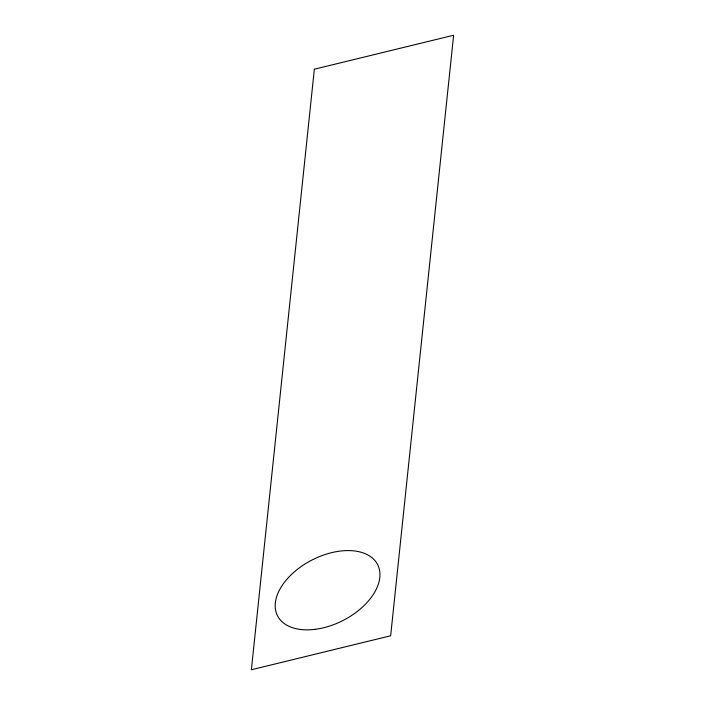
<?xml version="1.0" encoding="UTF-8"?>
<svg xmlns="http://www.w3.org/2000/svg" width="705" height="705" viewBox="0 0 705 705"><rect width="100%" height="100%" fill="white"/><g stroke="black" fill="none" stroke-linecap="round" stroke-linejoin="round"><path stroke-width="1.06" d="M314.342 69.213L251.377 669.75L390.658 635.787L453.623 35.25L314.342 69.213M315.038 629.336A56.215 33.981 -27.1 0 0 377.889 565.163A56.215 33.981 -27.1 0 0 289.808 576.135A56.215 33.981 -27.1 0 0 315.038 629.336"/></g></svg>
